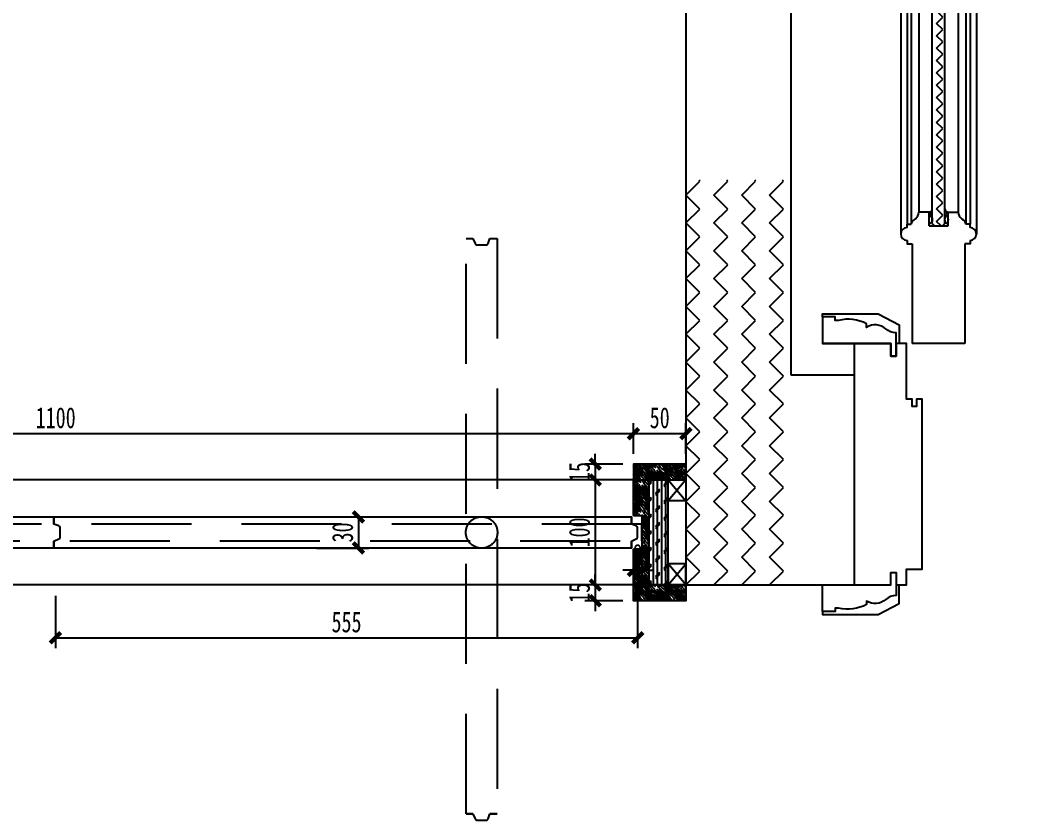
# Model space of a CAD drawing. Header units: millimetres. Extents: x 3111864 to 3154170, y -3068724 to -3044687.
# Drawn here: x 3123105 to 3124055, y -3064101 to -3063339 of the extents above; entities that cross this region are included whole.
import ezdxf

# ---------------------------------------------------------------- set-up
doc = ezdxf.new("R2010")
doc.units = ezdxf.units.MM
doc.header["$LTSCALE"] = 500
doc.header["$MEASUREMENT"] = 0
doc.header["$PDMODE"] = 2
doc.linetypes.add('DASHED', pattern=[19.049999999999997, 12.7, -6.35])
doc.layers.get('0').update_dxf_attribs({"linetype": 'CONTINUOUS'})
doc.layers.get('DEFPOINTS').update_dxf_attribs({"linetype": 'CONTINUOUS'})
for name, color, linetype in [('0-bh(填充)', 251, 'CONTINUOUS'), ('A-土建墙（含管井、立管）', 6, 'CONTINUOUS'), ('E-立面填充', 250, 'CONTINUOUS'), ('IDT-DIM-10', 50, 'CONTINUOUS'), ('P-完成面', 3, 'CONTINUOUS'), ('P-活动家具', 146, 'CONTINUOUS'), ('P-门', 2, 'CONTINUOUS'), ('P-门套', 3, 'CONTINUOUS'), ('W-尺寸', 5, 'CONTINUOUS')]:
    doc.layers.add(name, color=color, linetype=linetype)
doc.layers.add('DEFPOINTS(视图框)', color=250, linetype='CONTINUOUS', plot=False)
doc.styles.add('DIM', font='SimSun.ttf', dxfattribs={"width": 0.7})
doc.dimstyles.new('10', dxfattribs={"dimscale": 10, "dimtxt": 2, "dimasz": 1, "dimexe": 1, "dimexo": 1, "dimgap": 0.5, "dimtad": 1, "dimdec": 0, "dimzin": 0, "dimdsep": 46, "dimtxsty": 'DIM', "dimblk": 'ARCHTICK', "dimcen": 0, "dimclrd": 5, "dimclre": 5, "dimclrt": 35, "dimadec": 0, "dimazin": 0, "dimtfac": 0.5, "dimtdec": 0, "dimtix": 1, "dimtmove": 2, "dimatfit": 2, "dimldrblk": 'A', "dimfxl": 0, "dimtolj": 1, "dimtzin": 0, "dimlwd": -1, "dimlwe": -1, "dimarcsym": 0})

# ---------------------------------------------------------------- blocks, each defined once
blk = doc.blocks.new('A$C5B34438C')
at = {"layer": 'P-门'}
h = blk.add_hatch(dxfattribs=at)
h.set_pattern_fill('ZIGZAG', color=251, scale=66.66666666666666, angle=-225, style=0)
h.set_pattern_definition([(314.9999999999999, (103.9268212300667, 78.85871852540004), (11.78511301977579, -3.090105832729912e-15), [8.333333333333332, -8.333333333333332]), (44.99999999999995, (109.8193777400011, 72.96616201546567), (3.090105832729912e-15, 11.78511301977579), [8.333333333333332, -8.333333333333332])])
h.paths.add_polyline_path([(678.0689670814318, 69.6416981255461), (678.0689670814318, 81.6416981255461), (111.986853682989, 81.64169812553155), (111.986853682989, 69.64169812553155)])
h = blk.add_hatch(dxfattribs=at)
h.set_pattern_fill('AR-SAND', color=251, scale=0.01, style=0)
h.set_pattern_definition([(37.50000000000001, (117.924436346002, 81.641698125517), (-0.01600031295984046, 0.4894132373293424), [0, -0.38608, 0, -0.4318, 0, -0.41275]), (7.499999999999995, (117.924436346002, 81.641698125517), (0.4495232831380027, 0.7168251005683542), [0, -0.20828, 0, -0.3479799999999999, 0, -0.13335]), (327.5, (117.612016346, 81.641698125517), (0.790992370241458, 0.001437184678545762), [0, -0.127, 0, -0.4572, 0, -0.5969]), (317.5, (117.612016346, 81.641698125517), (0.7635564524722972, 0.2229293232572163), [0, -0.0635, 0, -0.29972, 0, -0.3429])])
h.paths.add_polyline_path([(117.924436346002, 84.64169812553155), (119.0424831331038, 84.57554123055888), (120.3674382930622, 84.29204542959633), (121.1325579784461, 83.94912474334706), (121.4193612820236, 83.7362020612054), (121.5921018864028, 83.54334722389467), (121.7311064169044, 83.14169812553155), (121.6917965618341, 82.9266873322631), (121.5140833320766, 82.6424611453549), (121.2248137613642, 82.39423212362453), (120.8904645245493, 82.20147181687935), (120.4590028123057, 82.02253281661251), (120.1909159690549, 81.93655056149873), (119.8944533523609, 81.85818886452762), (119.5452500811371, 81.78445985520375), (119.3134900298755, 81.74512801466335), (118.9519038281287, 81.69737080528284), (118.6142005680158, 81.66652840601455), (117.9867582843872, 81.64169812553155), (128.0000232156308, 81.641698125517), (127.0921238729934, 81.78237674036063), (126.2949858813517, 82.17332868624362), (125.878702872069, 82.52037778196973), (125.6140059838217, 82.82320375666313), (125.3784657772921, 83.18312464519113), (125.1701056807069, 83.64592368040758), (125.0633246290381, 84.02867168925877), (125.0148852366401, 84.34345117020712), (125.0000232156308, 84.641698125517)])
h = blk.add_hatch(dxfattribs=at)
h.set_pattern_fill('AR-SAND', color=251, scale=0.01, style=0)
h.set_pattern_definition([(142.5, (672.0756335908227, 81.641698125517), (0.01600031295984046, 0.4894132373293424), [0, -0.38608, 0, -0.4318, 0, -0.41275]), (172.5, (672.0756335908227, 81.641698125517), (-0.4495232831380027, 0.7168251005683542), [0, -0.20828, 0, -0.3479799999999999, 0, -0.13335]), (212.4999999999999, (672.3880535908247, 81.641698125517), (-0.790992370241458, 0.001437184678545762), [0, -0.1269999999999996, 0, -0.4571999999999993, 0, -0.5968999999999985]), (222.4999999999999, (672.3880535908247, 81.641698125517), (-0.7635564524722972, 0.2229293232572163), [0, -0.06349999999999999, 0, -0.2997199999999999, 0, -0.3428999999999999])])
h.paths.add_polyline_path([(672.0756335908227, 84.64169812553155), (670.9575868037209, 84.57554123055888), (669.6326316437626, 84.29204542959633), (668.8675119583786, 83.94912474334706), (668.5807086548011, 83.7362020612054), (668.4079680504219, 83.54334722389467), (668.2689635199204, 83.14169812553155), (668.3082733749907, 82.9266873322631), (668.4859866047482, 82.6424611453549), (668.7752561754605, 82.39423212362453), (669.1096054122754, 82.20147181687935), (669.541067124519, 82.02253281661251), (669.8091539677698, 81.93655056149873), (670.1056165844639, 81.85818886452762), (670.4548198556877, 81.78445985520375), (670.6865799069492, 81.74512801466335), (671.048166108696, 81.69737080528284), (671.3858693688089, 81.66652840601455), (672.0133116524376, 81.64169812553155), (662.0000467211939, 81.641698125517), (662.9079460638313, 81.78237674036063), (663.705084055473, 82.17332868624362), (664.1213670647558, 82.52037778196973), (664.386063953003, 82.82320375666313), (664.6216041595326, 83.18312464519113), (664.8299642561178, 83.64592368040758), (664.9367453077866, 84.02867168925877), (664.9851847001846, 84.34345117020712), (665.0000467211939, 84.641698125517)])
h = blk.add_hatch(dxfattribs=at)
h.set_pattern_fill('AR-SAND', color=251, scale=0.01, style=0)
h.set_pattern_definition([(322.5, (117.924436346002, 69.6416981255461), (-0.01600031295984046, -0.4894132373293424), [0, -0.3860799999999999, 0, -0.4317999999999999, 0, -0.4127499999999999]), (352.4999999999999, (117.924436346002, 69.6416981255461), (0.4495232831380027, -0.7168251005683542), [0, -0.20828, 0, -0.3479799999999999, 0, -0.13335]), (32.50000000000001, (117.612016346, 69.6416981255461), (0.790992370241458, -0.001437184678545762), [0, -0.127, 0, -0.4572, 0, -0.5969]), (42.5, (117.612016346, 69.6416981255461), (0.7635564524722972, -0.2229293232572163), [0, -0.06349999999999996, 0, -0.2997199999999998, 0, -0.3428999999999998])])
h.paths.add_polyline_path([(117.924436346002, 66.64169812553155), (119.0424831331038, 66.70785502050421), (120.3674382930622, 66.99135082146677), (121.1325579784461, 67.33427150771604), (121.4193612820236, 67.54719418985769), (121.5921018864028, 67.74004902716842), (121.7311064169044, 68.14169812553155), (121.6917965618341, 68.3567089188), (121.5140833320766, 68.6409351057082), (121.2248137613642, 68.88916412743856), (120.8904645245493, 69.08192443418375), (120.4590028123057, 69.26086343445058), (120.1909159690549, 69.34684568956436), (119.8944533523609, 69.42520738653548), (119.5452500811371, 69.49893639585935), (119.3134900298755, 69.53826823639974), (118.9519038281287, 69.58602544578025), (118.6142005680158, 69.61686784504855), (117.9867582843872, 69.64169812553155), (128.0000232156308, 69.6416981255461), (127.0921238729934, 69.50101951070246), (126.2949858813517, 69.11006756481947), (125.878702872069, 68.76301846909337), (125.6140059838217, 68.46019249439996), (125.3784657772921, 68.10027160587197), (125.1701056807069, 67.63747257065552), (125.0633246290381, 67.25472456180432), (125.0148852366401, 66.93994508085598), (125.0000232156308, 66.6416981255461)])
h = blk.add_hatch(dxfattribs=at)
h.set_pattern_fill('AR-SAND', color=251, scale=0.01, style=0)
h.set_pattern_definition([(217.5, (672.0756335908227, 69.6416981255461), (0.01600031295984046, -0.4894132373293424), [0, -0.38608, 0, -0.4318, 0, -0.41275]), (187.5, (672.0756335908227, 69.6416981255461), (-0.4495232831380027, -0.7168251005683542), [0, -0.20828, 0, -0.34798, 0, -0.13335]), (147.5, (672.3880535908247, 69.6416981255461), (-0.790992370241458, -0.001437184678545762), [0, -0.1269999999999999, 0, -0.4571999999999999, 0, -0.5968999999999998]), (137.5, (672.3880535908247, 69.6416981255461), (-0.7635564524722972, -0.2229293232572163), [0, -0.06349999999999999, 0, -0.2997199999999999, 0, -0.3428999999999999])])
h.paths.add_polyline_path([(672.0756335908227, 66.64169812553155), (670.9575868037209, 66.70785502050421), (669.6326316437626, 66.99135082146677), (668.8675119583786, 67.33427150771604), (668.5807086548011, 67.54719418985769), (668.4079680504219, 67.74004902716842), (668.2689635199204, 68.14169812553155), (668.3082733749907, 68.3567089188), (668.4859866047482, 68.6409351057082), (668.7752561754605, 68.88916412743856), (669.1096054122754, 69.08192443418375), (669.541067124519, 69.26086343445058), (669.8091539677698, 69.34684568956436), (670.1056165844639, 69.42520738653548), (670.4548198556877, 69.49893639585935), (670.6865799069492, 69.53826823639974), (671.048166108696, 69.58602544578025), (671.3858693688089, 69.61686784504855), (672.0133116524376, 69.64169812553155), (662.0000467211939, 69.6416981255461), (662.9079460638313, 69.50101951070246), (663.705084055473, 69.11006756481947), (664.1213670647558, 68.76301846909337), (664.386063953003, 68.46019249439996), (664.6216041595326, 68.10027160587197), (664.8299642561178, 67.63747257065552), (664.9367453077866, 67.25472456180432), (664.9851847001846, 66.93994508085598), (665.0000467211939, 66.6416981255461)])
at = {"layer": 'P-门', "color": 1}
for p, q in [((639.7047154303, 151.2833895960066, -2.241317275289874e-08), (639.7047154303, 128.3864954986639, -2.241317275289874e-08)), ((749.5685270424001, 151.2833895960066, -2.241317275289874e-08), (639.7047154303, 151.2833895960066, -2.241317275289874e-08)), ((749.5685270424001, 151.2833895960066, -2.241317275289874e-08), (749.5685270424001, 106.0328722872946, -2.241317275289874e-08)), ((725.5685270424001, 128.3864954986639, -2.241317275289874e-08), (639.7047154303, 128.3864954986639, -2.241317275289874e-08)), ((725.5685270424001, 128.3864954986639, -2.241317275289874e-08), (725.5685270424001, 106.0328722872655, -2.241317275289874e-08)), ((701.4805054957978, 106.0328722872655, -2.241317275289874e-08), (701.4805054957978, 100.6328722962207, -2.241317275289874e-08)), ((773.5195645237982, 106.0328722872655, -2.241317275289874e-08), (701.4805054957978, 106.0328722872655, -2.241317275289874e-08)), ((773.5195645237982, 106.0328722872655, -2.241317275289874e-08), (773.5195645237982, 100.6328722962207, -2.241317275289874e-08)), ((114.1711028556019, 81.64169812553155, -4.46867751767879e-08), (111.9311028553784, 79.50317226340121, -4.482625599999997e-08)), ((114.1711028555874, 81.64169812553155, -1.577282501859134e-07), (675.8289670812228, 81.64169812553155, -4.46867751767879e-08)), ((675.8289670812228, 81.64169812553155, -4.46867751767879e-08), (678.0689670814463, 79.50317226340121, -4.482625599999997e-08)), ((114.1711028556019, 69.64169812553155, -4.46867751767879e-08), (111.9311028553784, 71.78022398766188, -4.482625599999997e-08)), ((114.1711028556165, 69.64169812553155, -1.577282501859134e-07), (675.8289670812228, 69.64169812553155, -4.46867751767879e-08)), ((675.8289670812228, 69.64169812553155, -4.46867751767879e-08), (678.0689670814463, 71.78022398766188, -4.482625599999997e-08)), ((701.4805054957978, 45.2505239637976, -2.241317275289874e-08), (701.4805054957978, 50.65052395484236, -2.241317275289874e-08)), ((773.5195645237982, 45.2505239637976, -2.241317275289874e-08), (773.5195645237982, 50.65052395484236, -2.241317275289874e-08)), ((773.5195645237982, 45.2505239637976, -2.241317275289874e-08), (701.4805054957978, 45.2505239637976, -2.241317275289874e-08)), ((725.5685270424001, 22.89690075239923, -2.241317275289874e-08), (725.5685270424001, 45.2505239637976, -2.241317275289874e-08)), ((749.5685270424001, 6.655056495219469e-06, -2.241317275289874e-08), (749.5685270424001, 45.2505239637685, -2.241317275289874e-08)), ((639.7047154303, 6.655056495219469e-06, -2.241317275289874e-08), (639.7047154303, 22.89690075239923, -2.241317275289874e-08)), ((725.5685270424001, 22.89690075239923, -2.241317275289874e-08), (639.7047154303, 22.89690075239923, -2.241317275289874e-08)), ((749.5685270424001, 6.655056495219469e-06, -2.241317275289874e-08), (639.7047154303, 6.655056495219469e-06, -2.241317275289874e-08))]:
    blk.add_line(p, q, dxfattribs=at)
at = {"layer": 'P-门'}
for p, q in [((686.2500467198261, 111.6328720797028, -4.482625599999997e-08), (103.7500232169987, 111.6328720797028, -4.482625599999997e-08)), ((110.5000232834573, 105.6328720797173, -4.482625599999997e-08), (113.7500232156308, 105.6328720797173, -4.482625599999997e-08)), ((113.7500232156308, 105.6328720797173, -4.482625599999997e-08), (113.7500232156308, 101.6328720797173, -4.482625599999997e-08)), ((679.5000466519996, 105.6328720797173, -4.482625599999997e-08), (676.2500467198261, 105.6328720797173, -4.482625599999997e-08)), ((676.2500467198261, 105.6328720797173, -4.482625599999997e-08), (676.2500467198261, 101.6328720797173, -4.482625599999997e-08)), ((95.00002321563079, 100.6328720800957, -2.706302443457147e-07), (2.103994484059513e-05, 100.6328720837482, -2.549684399999998e-09)), ((2.104009035974741e-05, 50.65052416779508, -2.54967829252835e-09), (2.103994484059513e-05, 100.6328720837482, 4.4643163391e-06)), ((790.0513950032182, 100.6328720498277, -2.5141861605e-06), (695.0000467134814, 100.632872076545, -5.345323857146008e-07)), ((789.0513950032182, 50.64168447995326, -2.4961936502e-06), (790.0513950032182, 100.632872049915, -2.5055514049e-06)), ((95.00002321564534, 50.65052417134575, -2.706302443718268e-07), (2.103994484059513e-05, 50.65052416780964, -2.549684399999998e-09)), ((113.7500232156308, 45.65052417134575, -2.706302443718268e-07), (113.7500232156308, 49.65052417134575, -2.706302443718268e-07)), ((676.2500467198261, 45.64168129004247, -4.482625599999997e-08), (676.2500467198261, 49.64168129004247, -4.482625599999997e-08)), ((789.0513950032182, 50.65052420170105, -2.5141861605e-06), (695.0000467198261, 50.64253115039901, -2.821475348915048e-07)), ((686.2500467198261, 39.64168129005702, -4.482625599999997e-08), (103.7500232169987, 39.64168129005702, -4.482625599999997e-08)), ((110.5000232834427, 45.65052417134575, -2.706302443718268e-07), (113.7500232156308, 45.65052417134575, -2.706302443718268e-07)), ((679.5000466519996, 45.64168129004247, -4.482625599999997e-08), (676.2500467198261, 45.64168129004247, -4.482625599999997e-08))]:
    blk.add_line(p, q, dxfattribs=at)
at = {"layer": 'P-门', "color": 251}
for p, q in [((676.2500467198261, 105.6328720797173, -4.482625599999997e-08), (113.7500232156308, 105.6328720797173, -4.482625599999997e-08)), ((676.2500467198261, 101.6328720797319, -4.482625599999997e-08), (113.7500232156308, 101.6328720797319, -4.482625599999997e-08)), ((665.000046719797, 94.42092660677736, -4.482625599999997e-08), (125.0000232207531, 94.42092660677736, -4.482625599999997e-08)), ((676.2500467198261, 49.64168129004247, -4.482625599999997e-08), (113.7500232156308, 49.64168129002792, -4.482625599999997e-08)), ((665.000046719797, 56.85362676298246, -4.482625599999997e-08), (125.0000232207531, 56.85362676298246, -4.482625599999997e-08)), ((676.2500467198261, 45.64168129004247, -4.482625599999997e-08), (113.7500232156308, 45.64168129004247, -4.482625599999997e-08))]:
    blk.add_line(p, q, dxfattribs=at)
at = {"layer": 'P-门'}
for points, elevation in [([(98.00002321563079, 105.6328720797173), (95.00002321563079, 105.6328720797173), (95.00002321563079, 100.6328720797173)], -4.482625599999997e-08), ([(692.0000467198261, 105.6328720797173), (695.0000467198261, 105.6328720797173), (695.0000467134814, 100.6328720797173)], -4.482625599999997e-08), ([(111.9311028553784, 84.64169812553155), (125.0000232156308, 84.64169812553155), (125.0000232156599, 94.42092660698108)], -4.482625599999997e-08), ([(678.0689670814463, 84.64169812553155), (665.0000467211939, 84.64169812553155), (665.000046719797, 94.42092660698108)], -4.482625599999997e-08), ([(111.9311028553784, 84.64169812553155), (111.9311028553784, 66.64169812553155)], -4.482625599999997e-08), ([(678.0689670814463, 84.64169812553155), (678.0689670814463, 66.64169812553155)], -4.482625599999997e-08), ([(111.9311028553784, 66.64169812553155), (125.0000232156308, 66.64169812553155), (125.0000232156599, 56.86246964408201)], -2.706302443718268e-07), ([(678.0689670814463, 66.64169812553155), (665.0000467198261, 66.64169812553155), (665.000046719797, 56.85362676277873)], -4.482625599999997e-08), ([(98.00002321563079, 45.65052417134575), (95.00002321563079, 45.65052417134575), (95.00002321563079, 50.65052417134575)], -2.706302443718268e-07), ([(692.0000467198261, 45.64168129004247), (695.0000467198261, 45.64168129004247), (695.0000467198261, 50.64168129004247)], -4.482625599999997e-08)]:
    blk.add_lwpolyline(points, dxfattribs=dict(at, elevation=elevation))
for centre, radius, start, end in [((104.2500232156308, 105.3776637463743, -4.482625599999997e-08), 6.255208333333729, 2.338278630780417, 177.6617213441935), ((685.7500467198261, 105.3776637463743, -4.482625599999997e-08), 6.255208333333729, 2.338278655806507, 177.6617213692196), ((113.3080525916885, 96.50314310040267, -4.482625599999997e-08), 5.14873357572751, 36.44286224368542, 85.07563288349951), ((200.0524427386699, 155.4885198118427, -4.482625599999997e-08), 99.75466131199964, 214.1003943903052, 215.5970505600948), ((125.3303412501991, 102.7072091927257, -4.482625599999997e-08), 8.292863745096879, 219.5813817666027, 267.7172135436019), ((664.6697286852577, 102.7072091927257, -4.482625599999997e-08), 8.292863745096879, 272.2827864563981, 320.4186182333974), ((589.9476271967869, 155.4885198118427, -4.482625599999997e-08), 99.75466131199964, 324.4029494399052, 325.8996056096948), ((676.6920173437684, 96.50314310040267, -4.482625599999997e-08), 5.14873357572751, 94.92436711650048, 143.5571377563146), ((128.0000232156308, 84.641698125517, -4.482625599999997e-08), 3.000000000000002, 180, 270), ((662.0000467211939, 84.641698125517, -4.482625599999997e-08), 3.000000000000002, 270, 0), ((128.0000232156308, 66.6416981255461, -4.482625599999997e-08), 3.000000000000002, 90, 180), ((662.0000467211939, 66.6416981255461, -4.482625599999997e-08), 3.000000000000002, 0, 90), ((113.3080525916885, 54.78025315066043, -2.706302443718268e-07), 5.14873357572751, 274.9243671165005, 323.5571377563146), ((200.0524427386699, -4.205123560779612, -2.706302443718268e-07), 99.75466131199964, 144.4029494399052, 145.8996056096948), ((125.3303412501991, 48.57618705833738, -2.706302443718268e-07), 8.292863745096879, 92.28278645639814, 140.4186182333973), ((664.6697286852577, 48.5673441770341, -4.482625599999997e-08), 8.292863745096879, 39.58138176660268, 87.71721354360187), ((589.9476271967869, -4.213966442082892, -4.482625599999997e-08), 99.75466131199964, 34.10039439030517, 35.59705056009482), ((676.6920173437684, 54.77141026935715, -4.482625599999997e-08), 5.14873357572751, 216.4428622436854, 265.0756328834995), ((104.2500232156308, 45.90573250468879, -2.706302443718268e-07), 6.255208333333729, 182.3382786558065, 357.6617213692196), ((685.7500467198261, 45.8968896233855, -4.482625599999997e-08), 6.255208333333729, 182.3382786307804, 357.6617213441935)]:
    blk.add_arc(centre, radius, start, end, dxfattribs=at)
for centre, major_axis, ratio in [((117.924436346002, 83.14169812553155, -1.012772530929567e-07), (3.806670070902328, 2.330913158870281e-16), 0.3940451817628743), ((117.924436346002, 68.14102570772229, -2.706302443718268e-07), (3.806670070902328, -2.330913158870281e-16), 0.3938685397642949)]:
    blk.add_ellipse(centre, major_axis=major_axis, ratio=ratio, dxfattribs=at)
at = {"layer": 'P-门', "extrusion": (0, 0, -1)}
for centre, major_axis, ratio in [((672.0756335908227, 83.14169812553155, -1.012772530929567e-07), (-3.806670070902328, 2.330913158870281e-16), 0.3940451817628743), ((672.0756335908227, 68.14102570772229, -2.706302443718268e-07), (-3.806670070902328, -2.330913158870281e-16), 0.3938685397642949)]:
    blk.add_ellipse(centre, major_axis=major_axis, ratio=ratio, dxfattribs=at)
blk = doc.blocks.new('sdsdggh11')
at = {"layer": 'P-门套', "color": 251}
for points, elevation in [([(162583.8595658442, -78551.36451821214), (162580.8595658442, -78551.36453350303), (162580.8595658442, -78604.36464719255), (162591.4229857136, -78624.36464719255), (162609.1652120663, -78624.36464719255)], -2.083000710976635e-08), ([(162864.4708214295, -78551.36458002943), (162867.4708214295, -78551.36459532032), (162867.4708214295, -78604.36470900984), (162856.90740156, -78624.36470900984), (162839.1651752074, -78624.36470900984)], -1.113306980488309e-08)]:
    blk.add_lwpolyline(points, dxfattribs=dict(at, elevation=elevation))
at = {"layer": 'P-门套'}
for points, elevation in [([(162609.164981662, -78621.36464719255), (162599.1652528413, -78621.36464719255, 0.1678769547763078), (162595.3974361819, -78611.7201737101, -0.3331687562012394), (162593.8457426761, -78593.36464719255), (162590.5124093433, -78593.36464719255, -0.1806352758183589), (162587.1928991773, -78566.69798052592), (162587.1928991773, -78563.36464719263), (162583.8595658442, -78563.36464719263), (162583.8595658442, -78551.36451821214), (162609.1648960532, -78551.36451821214), (162609.1652120663, -78616.36464719255), (162621.1652528413, -78616.36464719255), (162621.1652528413, -78621.36464719255), (162609.1652528413, -78621.36464719255), (162599.1652528413, -78621.36464719255)], -2.083000710976635e-08), ([(162839.1654056117, -78621.36470900984), (162849.1651344324, -78621.36470900984, -0.1678769547763078), (162852.9329510918, -78611.72023552739, 0.3331687562012394), (162854.4846445976, -78593.36470900984), (162857.8179779304, -78593.36470900984, 0.1806352758183589), (162861.1374880964, -78566.69804234321), (162861.1374880964, -78563.36470900993), (162864.4708214295, -78563.36470900993), (162864.4708214295, -78551.36458002943), (162839.1654912205, -78551.36458002943), (162839.1651752074, -78616.36470900984), (162827.1651344324, -78616.36470900984), (162827.1651344324, -78621.36470900984), (162839.1651344324, -78621.36470900984), (162849.1651344324, -78621.36470900984)], -1.113306980488309e-08)]:
    blk.add_lwpolyline(points, format="xyb", dxfattribs=dict(at, elevation=elevation))
blk.add_lwpolyline([(162609.1650419058, -78581.36465886235), (162609.1650419058, -78616.36464719255), (162621.1652528413, -78616.36464719255), (162621.1652528413, -78621.36464719255), (162609.1652528413, -78621.36464719255), (162609.1652528413, -78631.36467052855), (162624.1652120663, -78631.36467052855), (162624.1652120663, -78646.36467052854), (162786.1651753311, -78646.36475567451), (162786.1651753311, -78640.86475453658), (162779.1651752981, -78640.86475453661), (162779.1651752981, -78636.8647545366), (162786.1651753311, -78636.86475453661), (162786.1651753311, -78631.36475567451), (162839.1651752074, -78631.36475567451), (162839.1651344324, -78621.36470900984), (162827.1651344324, -78621.36470900984), (162827.1651344324, -78616.36470900984), (162839.1651752071, -78616.3647673508), (162839.1651752071, -78581.36474400832), (162609.1652120663, -78581.36465886235)], dxfattribs=at)
blk = doc.blocks.new('A$C7E683432')
at = {"layer": 'IDT-DIM-10', "lineweight": -2, "ltscale": 0.3, "elevation": 2.820511318798395e-09}
for points in [[(29.65451626805589, 547.7948424588103), (23.29684941947926, 547.7948424587521), (20.96611744165421, 552.431102416027, 0.3686040511280223), (19.48484646494035, 553.6948053708329), (10.16955647524446, 553.6948053706874, 0.3686040511280169), (8.688285498530604, 552.4311024158233), (7.082648293377133, 547.7948424585193), (-0.0001133277546614408, 547.7948424584611)], [(29.65451626805589, -1.999969011740177), (23.29684941947926, -1.999969011798385), (20.96611744165421, 2.636290945476503, 0.3686040511280223), (19.48484646494035, 3.899993900282425), (10.16955647524446, 3.899993900136906, 0.3686040511280169), (8.688285498530604, 2.636290945272776), (7.082648293377133, -1.999969012031215), (-0.0001133277546614408, -1.999969012089423)]]:
    blk.add_lwpolyline(points, format="xyb", dxfattribs=at)
at = {"layer": 'P-门', "elevation": 2.820511318798395e-09}
for points in [[(7.082648293348029, -1.999969012089423), (-0.0001133277546614408, -1.999969012089423), (-0.0001133277546614408, 547.7948424584611), (7.082648293348029, 547.7948424584611)], [(23.29684941962478, 547.7948424584611), (29.65451626805589, 547.7948424584611), (29.65451626805589, -1.999969012089423), (23.29684941962478, -1.999969012089423)]]:
    blk.add_lwpolyline(points, dxfattribs=at)
blk = doc.blocks.new('A$C57910409')
at = {"layer": 'P-门', "color": 251, "linetype": 'DASHED', "ltscale": 0.015, "elevation": 2.820511318798395e-09}
for points in [[(29.82738622679608, 547.7948500888306), (23.46971937821945, 547.7948500887724), (21.1389874003944, 552.4311100460473, 0.3686040511280223), (19.65771642368054, 553.6948130008532), (10.34242643398466, 553.6948130007077, 0.3686040511280169), (8.861155457270797, 552.4311100458435), (7.255518252117326, 547.7948500885395), (0.172756630985532, 547.7948500884813)], [(29.82738622679608, 3.861828008666635e-05), (23.46971937821945, 3.861822187900543e-05), (21.1389874003944, 4.636298575496767, 0.3686040511280223), (19.65771642368054, 5.900001530302688), (10.34242643398466, 5.900001530157169, 0.3686040511280169), (8.861155457270797, 4.63629857529304), (7.255518252117326, 3.861798904836178e-05), (0.172756630985532, 3.861793084070086e-05)]]:
    blk.add_lwpolyline(points, format="xyb", dxfattribs=at)
for points in [[(7.255518252088223, 3.861793084070086e-05), (0.172756630985532, 3.861793084070086e-05), (0.172756630985532, 547.7948500884813), (7.255518252088223, 547.7948500884813)], [(23.46971937836497, 547.7948500884813), (29.82738622679608, 547.7948500884813), (29.82738622679608, 3.861793084070086e-05), (23.46971937836497, 3.861793084070086e-05)]]:
    blk.add_lwpolyline(points, dxfattribs=at)
at = {"layer": 'P-门', "color": 251, "linetype": 'DASHED', "ltscale": 0.015}
blk.add_circle((15.0000714288326, 279.7974072655052, 2.820511318798395e-09), 15, dxfattribs=at)
blk = doc.blocks.new('_ArchTick')
at = {"color": 0, "linetype": 'ByBlock', "const_width": 0.4}
blk.add_lwpolyline([(-0.5, -0.5), (0.5, 0.5)], dxfattribs=at)
blk = doc.blocks.new('*D1440')
at = {"layer": 'DEFPOINTS', "color": 0, "ltscale": 100}
for p in [(3123689.17179393, -3063732.611800511), (3122589.172551067, -3063761.725998749, 2.820511318798395e-09), (3123689.17179393, -3063761.725998749)]:
    blk.add_point(p, dxfattribs=at)
at = {"layer": 'W-尺寸', "color": 5, "ltscale": 100}
for p, q in [((3122589.172551067, -3063751.725998749), (3122589.172551067, -3063722.611800511)), ((3123689.17179393, -3063751.725998749), (3123689.17179393, -3063722.611800511)), ((3122589.172551067, -3063732.611800511), (3123689.17179393, -3063732.611800511))]:
    blk.add_line(p, q, dxfattribs=at)
at = {"layer": 'W-尺寸', "color": 5, "ltscale": 100, "xscale": 10, "yscale": 10, "zscale": 10, "rotation": 180}
blk.add_blockref('_ArchTick', (3122589.172551067, -3063732.611800511), dxfattribs=at)
at = {"layer": 'W-尺寸', "color": 5, "ltscale": 100, "xscale": 10, "yscale": 10, "zscale": 10}
blk.add_blockref('_ArchTick', (3123689.17179393, -3063732.611800511), dxfattribs=at)
at = {"layer": 'W-尺寸', "color": 35, "ltscale": 100, "insert": (3123139.172172498, -3063717.611800511), "char_height": 20, "attachment_point": 5, "style": 'DIM'}
blk.add_mtext('\\A1;1100', dxfattribs=at)
blk = doc.blocks.new('A')
for p, q in [((-1.435067392276323, 1.147654099946521), (-1.089590771724033, 1.437450103912851)), ((-1.435067392276323, 1.147654099946521), (-0.3688396396728422, 0)), ((-1.089590771724033, 1.437450103912851), (0, 0)), ((-0.3688396396728422, 3.638e-12), (-2.127066897330223, 0)), ((-1.435067392276323, -1.147654099946521), (-0.3688396396728422, 0)), ((-1.089590771724033, -1.437450103912851), (0, 0)), ((-1.435067392276323, -1.147654099946521), (-1.089590771724033, -1.437450103912851))]:
    blk.add_line(p, q)
for points in [[(-1.435067392276323, 1.147654099946521), (-1.089590771724033, 1.437450103912851), (-0.3688396396728422, 0), (0, 0)], [(-1.435067392276323, -1.147654099946521), (-1.089590771724033, -1.437450103912851), (-0.3688396396728422, 0), (0, 0)]]:
    blk.add_solid(points)
blk = doc.blocks.new('*D1441')
at = {"layer": 'DEFPOINTS', "color": 0, "ltscale": 100}
for p in [(3123739.172172489, -3063732.611800511), (3123689.17179393, -3063761.725998749), (3123739.172172489, -3063761.725998749)]:
    blk.add_point(p, dxfattribs=at)
at = {"layer": 'W-尺寸', "color": 5, "ltscale": 100}
for p, q in [((3123689.17179393, -3063751.725998749), (3123689.17179393, -3063722.611800511)), ((3123739.172172489, -3063751.725998749), (3123739.172172489, -3063722.611800511)), ((3123689.17179393, -3063732.611800511), (3123739.172172489, -3063732.611800511))]:
    blk.add_line(p, q, dxfattribs=at)
at = {"layer": 'W-尺寸', "color": 5, "ltscale": 100, "xscale": 10, "yscale": 10, "zscale": 10, "rotation": 180}
blk.add_blockref('_ArchTick', (3123689.17179393, -3063732.611800511), dxfattribs=at)
at = {"layer": 'W-尺寸', "color": 5, "ltscale": 100, "xscale": 10, "yscale": 10, "zscale": 10}
blk.add_blockref('_ArchTick', (3123739.172172489, -3063732.611800511), dxfattribs=at)
at = {"layer": 'W-尺寸', "color": 35, "ltscale": 100, "insert": (3123714.171983209, -3063717.611800511), "char_height": 20, "attachment_point": 5, "style": 'DIM'}
blk.add_mtext('\\A1;50', dxfattribs=at)
blk = doc.blocks.new('*D1442')
at = {"layer": 'DEFPOINTS', "color": 0, "ltscale": 100}
for p in [(3123689.17179393, -3063761.725998749), (3123652.831324555, -3063776.725998749), (3123689.171793915, -3063776.725998749, 2.820511318750961e-09)]:
    blk.add_point(p, dxfattribs=at)
at = {"layer": 'W-尺寸', "color": 5, "ltscale": 100}
for p, q in [((3123652.831324555, -3063761.725998749), (3123652.831324555, -3063751.725998749)), ((3123679.17179393, -3063761.725998749), (3123642.831324555, -3063761.725998749)), ((3123652.831324555, -3063761.725998749), (3123652.831324555, -3063776.725998749)), ((3123679.171793915, -3063776.725998749), (3123642.831324555, -3063776.725998749)), ((3123652.831324555, -3063776.725998749), (3123652.831324555, -3063786.725998749))]:
    blk.add_line(p, q, dxfattribs=at)
at = {"layer": 'W-尺寸', "color": 5, "ltscale": 100, "xscale": 10, "yscale": 10, "zscale": 10}
for p, rotation in [((3123652.831324555, -3063761.725998749), 270), ((3123652.831324555, -3063776.725998749), 90)]:
    blk.add_blockref('_ArchTick', p, dxfattribs=dict(at, rotation=rotation))
at = {"layer": 'W-尺寸', "color": 35, "ltscale": 100, "insert": (3123637.831324556, -3063769.225998749), "char_height": 20, "attachment_point": 5, "rotation": 90, "style": 'DIM'}
blk.add_mtext('\\A1;15', dxfattribs=at)
blk = doc.blocks.new('*D1443')
at = {"layer": 'DEFPOINTS', "color": 0, "ltscale": 100}
for p in [(3123689.171793915, -3063776.725998749, 2.820511318750961e-09), (3123652.831324555, -3063876.725998749), (3123689.17179393, -3063876.725998749)]:
    blk.add_point(p, dxfattribs=at)
at = {"layer": 'W-尺寸', "color": 5, "ltscale": 100}
for p, q in [((3123679.171793915, -3063776.725998749), (3123642.831324555, -3063776.725998749)), ((3123652.831324555, -3063776.725998749), (3123652.831324555, -3063876.725998749)), ((3123679.17179393, -3063876.725998749), (3123642.831324555, -3063876.725998749))]:
    blk.add_line(p, q, dxfattribs=at)
at = {"layer": 'W-尺寸', "color": 5, "ltscale": 100, "xscale": 10, "yscale": 10, "zscale": 10}
for p, rotation in [((3123652.831324555, -3063776.725998749), 90), ((3123652.831324555, -3063876.725998749), 270)]:
    blk.add_blockref('_ArchTick', p, dxfattribs=dict(at, rotation=rotation))
at = {"layer": 'W-尺寸', "color": 35, "ltscale": 100, "insert": (3123637.831324556, -3063826.725998749), "char_height": 20, "attachment_point": 5, "rotation": 90, "style": 'DIM'}
blk.add_mtext('\\A1;100', dxfattribs=at)
blk = doc.blocks.new('*D1444')
at = {"layer": 'DEFPOINTS', "color": 0, "ltscale": 100}
for p in [(3123689.17179393, -3063876.725998749), (3123652.831324555, -3063891.725998749), (3123689.17179393, -3063891.725998749)]:
    blk.add_point(p, dxfattribs=at)
at = {"layer": 'W-尺寸', "color": 5, "ltscale": 100}
for p, q in [((3123652.831324555, -3063876.725998749), (3123652.831324555, -3063866.725998749)), ((3123679.17179393, -3063876.725998749), (3123642.831324555, -3063876.725998749)), ((3123652.831324555, -3063876.725998749), (3123652.831324555, -3063891.725998749)), ((3123679.17179393, -3063891.725998749), (3123642.831324555, -3063891.725998749)), ((3123652.831324555, -3063891.725998749), (3123652.831324555, -3063901.725998749))]:
    blk.add_line(p, q, dxfattribs=at)
at = {"layer": 'W-尺寸', "color": 5, "ltscale": 100, "xscale": 10, "yscale": 10, "zscale": 10}
for p, rotation in [((3123652.831324555, -3063876.725998749), 270), ((3123652.831324555, -3063891.725998749), 90)]:
    blk.add_blockref('_ArchTick', p, dxfattribs=dict(at, rotation=rotation))
at = {"layer": 'W-尺寸', "color": 35, "ltscale": 100, "insert": (3123637.831324556, -3063884.225998749), "char_height": 20, "attachment_point": 5, "rotation": 90, "style": 'DIM'}
blk.add_mtext('\\A1;15', dxfattribs=at)
blk = doc.blocks.new('*D1445')
at = {"layer": 'DEFPOINTS', "color": 0, "ltscale": 100}
for p in [(3123345.899167077, -3063811.898683952, 2.820511318798395e-09), (3123345.899167077, -3063841.553313547, 2.820511318798395e-09), (3123427.372122375, -3063841.553313547)]:
    blk.add_point(p, dxfattribs=at)
at = {"layer": 'W-尺寸', "color": 5, "ltscale": 100}
for p, q in [((3123387.372122375, -3063811.898683952), (3123437.372122375, -3063811.898683952)), ((3123427.372122375, -3063811.898683952), (3123427.372122375, -3063841.553313547)), ((3123387.372122375, -3063841.553313547), (3123437.372122375, -3063841.553313547))]:
    blk.add_line(p, q, dxfattribs=at)
at = {"layer": 'W-尺寸', "color": 5, "ltscale": 100, "xscale": 10, "yscale": 10, "zscale": 10}
for p, rotation in [((3123427.372122375, -3063811.898683952), 90), ((3123427.372122375, -3063841.553313547), 270)]:
    blk.add_blockref('_ArchTick', p, dxfattribs=dict(at, rotation=rotation))
at = {"layer": 'W-尺寸', "color": 35, "ltscale": 100, "insert": (3123412.372122376, -3063826.725998749), "char_height": 20, "attachment_point": 5, "rotation": 90, "style": 'DIM'}
blk.add_mtext('\\A1;30', dxfattribs=at)
blk = doc.blocks.new('*D1446')
at = {"layer": 'DEFPOINTS', "color": 0, "ltscale": 100}
for p in [(3123689.17179393, -3063842.725998749, 2.820511318798395e-09), (3123697.17179393, -3063842.725998749, 2.820511318798395e-09), (3123697.17179393, -3063862.797725311)]:
    blk.add_point(p, dxfattribs=at)
at = {"layer": 'DEFPOINTS(视图框)', "color": 5, "ltscale": 100}
for p, q in [((3123689.17179393, -3063852.725998749), (3123689.17179393, -3063872.797725311)), ((3123697.17179393, -3063852.725998749), (3123697.17179393, -3063872.797725311)), ((3123689.17179393, -3063862.797725311), (3123679.17179393, -3063862.797725311)), ((3123689.17179393, -3063862.797725311), (3123697.17179393, -3063862.797725311)), ((3123697.17179393, -3063862.797725311), (3123707.17179393, -3063862.797725311))]:
    blk.add_line(p, q, dxfattribs=at)
at = {"layer": 'DEFPOINTS(视图框)', "color": 5, "ltscale": 100, "xscale": 10, "yscale": 10, "zscale": 10}
blk.add_blockref('_ArchTick', (3123689.17179393, -3063862.797725311), dxfattribs=at)
at = {"layer": 'DEFPOINTS(视图框)', "color": 5, "ltscale": 100, "xscale": 10, "yscale": 10, "zscale": 10, "rotation": 180}
blk.add_blockref('_ArchTick', (3123697.17179393, -3063862.797725311), dxfattribs=at)
at = {"layer": 'DEFPOINTS(视图框)', "color": 35, "ltscale": 100, "insert": (3123693.17179393, -3063847.797725311), "char_height": 20, "attachment_point": 5, "style": 'DIM'}
blk.add_mtext('\\A1;8', dxfattribs=at)
blk = doc.blocks.new('*D1447')
at = {"layer": 'DEFPOINTS', "color": 0, "ltscale": 100}
for p in [(3123138.967362538, -3063826.725998749, 5.641022637596789e-09), (3123693.171793929, -3063826.725998749, 2.820511318798395e-09), (3123693.171793929, -3063927.002237361, 2.820511318798395e-09)]:
    blk.add_point(p, dxfattribs=at)
at = {"layer": 'W-尺寸', "color": 5, "ltscale": 100}
for p, q in [((3123138.967362538, -3063887.002237361, 2.820511318798395e-09), (3123138.967362538, -3063937.002237361, 2.820511318798395e-09)), ((3123693.171793929, -3063887.002237361, 2.820511318798395e-09), (3123693.171793929, -3063937.002237361, 2.820511318798395e-09)), ((3123138.967362538, -3063927.002237361, 2.820511318798395e-09), (3123693.171793929, -3063927.002237361, 2.820511318798395e-09))]:
    blk.add_line(p, q, dxfattribs=at)
at = {"layer": 'W-尺寸', "color": 5, "ltscale": 100, "xscale": 10, "yscale": 10, "zscale": 10, "rotation": 180}
blk.add_blockref('_ArchTick', (3123138.967362538, -3063927.002237361, 2.820511318798395e-09), dxfattribs=at)
at = {"layer": 'W-尺寸', "color": 5, "ltscale": 100, "xscale": 10, "yscale": 10, "zscale": 10}
blk.add_blockref('_ArchTick', (3123693.171793929, -3063927.002237361, 2.820511318798395e-09), dxfattribs=at)
at = {"layer": 'W-尺寸', "color": 35, "ltscale": 100, "insert": (3123416.069578233, -3063912.002237361, 2.820511318798395e-09), "char_height": 20, "attachment_point": 5, "style": 'DIM'}
blk.add_mtext('\\A1;555', dxfattribs=at)

msp = doc.modelspace()

# ---------------------------------------------------------------- hatches: boundary and pattern name
at = {"ltscale": 2}
h = msp.add_hatch(dxfattribs=at)
h.set_pattern_fill('CORK', color=251, scale=5, angle=90, style=0)
h.set_pattern_definition([(90, (3123704.17179393, -3063876.725998749), (-3.96875, 2.430158492058029e-16), []), (225, (3123706.15616893, -3063874.741623749), (7.937503428522881, -7.937503428522883), [5.612662500000001, -5.612662500000001]), (225, (3123706.15616893, -3063873.749436249), (7.937503428522881, -7.937503428522883), [5.612662500000001, -5.612662500000001]), (225, (3123706.15616893, -3063872.757248749), (7.937503428522881, -7.937503428522883), [5.612662500000001, -5.612662500000001])])
h.paths.add_polyline_path([(3123722.17179393, -3063776.725998782), (3123704.17179393, -3063776.725998764), (3123704.17179393, -3063876.725998749), (3123722.17179393, -3063876.725998749), (3123722.17179393, -3063856.725998717)])
at = {"layer": '0-bh(填充)', "ltscale": 100}
h = msp.add_hatch(dxfattribs=at)
h.set_pattern_fill('FB木纹中SC300', color=251, scale=5, angle=135, style=0, pattern_type=2)
h.set_pattern_definition([(135, (3123698.592918633, -3064768.825113777), (-14.14213562373095, -14.14213562373095), [4, -6, 2, -8]), (135, (3123688.339870306, -3064759.279172231), (-14.14213562373095, -14.14213562373095), [4, -16]), (135, (3123689.046977087, -3064761.400492575), (-14.14213562373095, -14.14213562373095), [2, -18]), (135, (3123696.47159829, -3064769.532220558), (-14.14213562373095, -14.14213562373095), [1, -14, 1, -4]), (135, (3123690.81474404, -3064765.289579871), (-14.14213562373095, -14.14213562373095), [4, -6, 1, -9]), (135, (3123693.996724556, -3064769.178667168), (-14.14213562373095, -14.14213562373095), [3, -17]), (135, (3123690.107637259, -3064765.996686652), (-14.14213562373095, -14.14213562373095), [6, -14]), (135, (3123693.996724556, -3064770.59288073), (-14.14213562373095, -14.14213562373095), [4, -16]), (135, (3123687.986316916, -3064765.289579871), (-14.14213562373095, -14.14213562373095), [10, -10]), (135, (3123691.521850822, -3064770.239327339), (-14.14213562373095, -14.14213562373095), [2, -6, 4, -8]), (135, (3123681.268802494, -3064760.693385793), (-14.14213562373095, -14.14213562373095), [4, -16]), (135, (3123683.743676228, -3064763.875366309), (-14.14213562373095, -14.14213562373095), [2, -18]), (135, (3123686.218549963, -3064767.057346824), (-14.14213562373095, -14.14213562373095), [2, -18]), (135, (3123692.936064384, -3064774.481968027), (-14.14213562373095, -14.14213562373095), [4, -16]), (135, (3123685.511443181, -3064767.764453605), (-14.14213562373095, -14.14213562373095), [4, -16]), (135, (3123684.8043364, -3064768.471560386), (-14.14213562373095, -14.14213562373095), [4, -4, 4, -8]), (135, (3123686.925656744, -3064772.007094292), (-14.14213562373095, -14.14213562373095), [2, -10, 4, -4]), (135, (3123683.743676228, -3064769.532220558), (-14.14213562373095, -14.14213562373095), [6, -14]), (135, (3123683.036569447, -3064770.239327339), (-14.14213562373095, -14.14213562373095), [4, -16]), (135, (3123688.339870306, -3064776.24973498), (-14.14213562373095, -14.14213562373095), [6, -8, 2, -4]), (135, (3123687.632763525, -3064776.956841761), (-14.14213562373095, -14.14213562373095), [10, -10]), (135, (3123678.79392876, -3064768.825113777), (-14.14213562373095, -14.14213562373095), [2, -18]), (135, (3123682.683016057, -3064773.421307855), (-14.14213562373095, -14.14213562373095), [4, -16]), (135, (3123685.157889791, -3064776.60328837), (-14.14213562373095, -14.14213562373095), [2, -8, 2, -8]), (135, (3123686.218549963, -3064778.371055323), (-14.14213562373095, -14.14213562373095), [2, -6, 4, -8]), (135, (3123683.036569447, -3064775.896181589), (-14.14213562373095, -14.14213562373095), [2, -10, 2, -6]), (135, (3123679.854588932, -3064773.421307855), (-14.14213562373095, -14.14213562373095), [6, -14]), (135, (3123684.8043364, -3064779.785268886), (-14.14213562373095, -14.14213562373095), [4, -16]), (135, (3123677.379715198, -3064773.067754464), (-14.14213562373095, -14.14213562373095), [2, -18]), (135, (3123674.197734682, -3064770.59288073), (-14.14213562373095, -14.14213562373095), [2, -18]), (149.03624347, (3123687.632763525, -3064759.986279012), (-14.14213562281019, 14.14213562384457), [2.06, -80.40211052000001]), (149.03624347, (3123683.036569447, -3064761.754045965), (-14.14213562281019, 14.14213562384457), [2.06, -80.40211052000001]), (149.03624347, (3123675.965501635, -3064771.653540902), (-14.14213562281019, 14.14213562384457), [2.06, -80.40211052000001]), (149.03624347, (3123685.511443181, -3064770.59288073), (-14.14213562281019, 14.14213562384457), [2.06, -80.40211052000001]), (149.03624347, (3123680.561695713, -3064769.885773949), (-14.14213562281019, 14.14213562384457), [2.06, -80.40211052000001]), (149.03624347, (3123680.208142322, -3064767.410900215), (-14.14213562281019, 14.14213562384457), [2.06, -80.40211052000001]), (149.03624347, (3123684.8043364, -3064776.956841761), (-14.14213562281019, 14.14213562384457), [2.06, -80.40211052000001]), (149.03624347, (3123679.854588932, -3064770.59288073), (-14.14213562281019, 14.14213562384457), [2.06, -80.40211052000001]), (149.03624347, (3123682.329462666, -3064762.461152746), (-14.14213562281019, 14.14213562384457), [4.12, -78.34211052]), (149.03624347, (3123682.683016057, -3064764.936026481), (-14.14213562281019, 14.14213562384457), [4.12, -78.34211052]), (149.03624347, (3123681.975909275, -3064765.643133262), (-14.14213562281019, 14.14213562384457), [4.12, -78.34211052]), (300.96375653, (3123690.81474404, -3064765.289579871), (14.14213562384457, -14.14213562281019), [2.06, -4.12, 2.06, -74.22211052]), (300.96375653, (3123691.521850822, -3064770.239327339), (14.14213562384457, -14.14213562281019), [2.06, -80.40211052000001]), (300.96375653, (3123685.157889791, -3064776.60328837), (14.14213562384457, -14.14213562281019), [4.12, -78.34211052]), (329.03624347, (3123688.339870306, -3064759.279172231), (14.14213562281019, -14.14213562384457), [2.06, -80.40211052000001]), (120.96375653, (3123685.511443181, -3064756.450745106), (-14.14213562384457, 14.14213562281019), [2.06, -80.40211052000001]), (120.96375653, (3123684.8043364, -3064765.643133262), (-14.14213562384457, 14.14213562281019), [2.06, -80.40211052000001]), (120.96375653, (3123679.501035541, -3064765.289579871), (-14.14213562384457, 14.14213562281019), [2.06, -80.40211052000001]), (120.96375653, (3123684.097229619, -3064772.007094292), (-14.14213562384457, 14.14213562281019), [2.06, -80.40211052000001]), (120.96375653, (3123683.743676228, -3064775.189074808), (-14.14213562384457, 14.14213562281019), [2.06, -80.40211052000001]), (120.96375653, (3123681.622355885, -3064774.481968027), (-14.14213562384457, 14.14213562281019), [2.06, -80.40211052000001]), (120.96375653, (3123684.097229619, -3064772.007094292), (-14.14213562384457, 14.14213562281019), [2.06, -80.40211052000001]), (120.96375653, (3123677.733268588, -3064769.885773949), (-14.14213562384457, 14.14213562281019), [8.24, -74.22211052]), (120.96375653, (3123695.764491509, -3064768.825113777), (-14.14213562384457, 14.14213562281019), [8.24, -74.22211052]), (120.96375653, (3123693.289617775, -3064768.471560386), (-14.14213562384457, 14.14213562281019), [8.24, -74.22211052]), (120.96375653, (3123691.168297431, -3064767.764453605), (-14.14213562384457, 14.14213562281019), [2.06, -4.12, 4.12, -72.16211052]), (120.96375653, (3123690.107637259, -3064768.825113777), (-14.14213562384457, 14.14213562281019), [4.12, -4.12, 4.12, -70.10211052000001]), (120.96375653, (3123690.107637259, -3064771.653540902), (-14.14213562384457, 14.14213562281019), [8.24, -74.22211052]), (120.96375653, (3123690.46119065, -3064774.128414636), (-14.14213562384457, 14.14213562281019), [8.24, -74.22211052]), (120.96375653, (3123689.754083869, -3064774.835521417), (-14.14213562384457, 14.14213562281019), [8.24, -74.22211052]), (120.96375653, (3123675.611948245, -3064769.178667168), (-14.14213562384457, 14.14213562281019), [2.06, -80.40211052000001]), (120.96376753, (3123672.78352112, -3064769.178667168), (-14.14213833893944, 14.1421329077148), [4.12, -78.34211052]), (120.96376753, (3123681.975909275, -3064776.956841761), (-14.14213833893944, 14.1421329077148), [4.12, -78.34211052]), (120.96375753, (3123695.764491509, -3064765.996686652), (-14.1421358706714, 14.14213537598335), [8.24, -74.22211052]), (120.96375753, (3123677.379715198, -3064767.410900215), (-14.1421358706714, 14.14213537598335), [6.18, -76.28211052]), (120.96375753, (3123677.026161807, -3064764.936026481), (-14.1421358706714, 14.14213537598335), [12.36, -70.10211052000001])])
h.paths.add_polyline_path([(3123739.172172489, -3063876.725998749), (3123689.17179393, -3063876.725998749), (3123689.17179393, -3063891.725998749), (3123739.172172489, -3063891.725998749)])
h.paths.add_polyline_path([(3123704.17179393, -3063776.725998764), (3123689.17179393, -3063776.725998749), (3123689.17179393, -3063810.725998749), (3123697.17179393, -3063810.725998749), (3123697.17179393, -3063842.725998749), (3123689.17179393, -3063842.725998749), (3123689.17179393, -3063876.725998749), (3123704.17179393, -3063876.725998749)])
h.paths.add_polyline_path([(3123739.172172489, -3063761.725998749), (3123689.17179393, -3063761.725998749), (3123689.17179393, -3063776.725998749), (3123739.172172489, -3063776.725998749)])
at = {"layer": 'E-立面填充', "linetype": 'ByBlock', "ltscale": 0.15}
h = msp.add_hatch(dxfattribs=at)
h.set_pattern_fill('纤维材料', color=256, scale=10, angle=45, style=0)
h.set_pattern_definition([(45, (3123739.172172525, -3063876.726001156), (1.77635683940025e-15, 26.51650429449553), [18.75, -18.75]), (135, (3123752.430424673, -3063863.467749008), (-26.51650429449553, 7.105427357601002e-15), [18.75, -18.75])])
h.paths.add_polyline_path([(3123739.172172525, -3063491.368158486), (3123842.846437504, -3063491.368158486), (3123842.846437504, -3063876.726001156), (3123739.172172525, -3063876.726001156)])

# ---------------------------------------------------------------- linework, layer by layer
at = {"color": 146, "ltscale": 100, "elevation": 2.820511318798395e-09}
for points in [[(3123722.17179393, -3063776.725998782), (3123739.172172489, -3063776.725998783), (3123739.172172489, -3063796.725998783), (3123722.17179393, -3063796.725998782)], [(3123722.17179393, -3063876.725998717), (3123739.172172489, -3063876.725998715), (3123739.172172489, -3063856.725998715), (3123722.17179393, -3063856.725998717)]]:
    msp.add_lwpolyline(points, close=True, dxfattribs=at)
for points in [[(3123739.172172489, -3063776.725998798), (3123722.17179393, -3063796.725998782)], [(3123722.171793949, -3063776.725998782), (3123739.172172494, -3063796.725998783)], [(3123739.172172489, -3063876.725998701), (3123722.17179393, -3063856.725998717)], [(3123722.171793949, -3063876.725998717), (3123739.172172494, -3063856.725998715)]]:
    msp.add_lwpolyline(points, dxfattribs=at)
at = {"layer": 'A-土建墙（含管井、立管）', "color": 6}
for p, q in [((3123739.172172638, -3062676.725998957, 4.848958911199943e-08), (3123739.1721725, -3063676.725998752, 2.635030691930378e-08)), ((3123839.172172638, -3062676.725998957, 4.848958911199943e-08), (3123839.1721725, -3063676.725998758, 2.635030691930378e-08)), ((3123739.1721725, -3063676.725998848, 2.635030691719293e-08), (3123739.172172489, -3063876.725998749, 2.820511318798395e-09)), ((3123839.1721725, -3063676.725998848, 2.75054948387675e-07), (3123899.172325373, -3063676.726002551, 2.542491336725569e-07)), ((3123899.172325373, -3063676.726002465, 1.442680082814612e-08), (3123899.172325362, -3063876.726002463, -7.978512306304421e-09)), ((3123739.172172489, -3063876.725998749, 2.820511318799505e-09), (3123899.172325362, -3063876.726002463, -6.854029840250428e-09))]:
    msp.add_line(p, q, dxfattribs=at)
at = {"layer": 'P-完成面', "elevation": 3.293731023263027e-09}
msp.add_lwpolyline([(3123929.031547487, -3063646.725998814), (3123869.1721725, -3063646.725998856), (3123869.1721725, -3063646.725998856), (3123869.1721725, -3063646.725998856)], dxfattribs=at)
at = {"layer": 'P-活动家具', "color": 250, "elevation": 2.820511318798395e-09}
for points in [[(3123689.17179393, -3063776.725998749), (3122589.172551068, -3063776.725998663)], [(3123689.17179393, -3063876.725998749), (3122589.172551062, -3063876.725998749)]]:
    msp.add_lwpolyline(points, dxfattribs=at)
at = {"layer": 'P-门', "color": 251, "linetype": 'DASHED', "ltscale": 0.015}
msp.add_lwpolyline([(3123697.17179393, -3063818.725998749), (3122581.172551067, -3063818.725998749), (3122581.172551067, -3063834.725998749), (3123697.17179393, -3063834.725998749)], close=True, dxfattribs=at)
at = {"layer": 'P-门套'}
for p, q in [((3123689.17179393, -3063810.725998749, 2.820511318798395e-09), (3123689.17179393, -3063776.725998749, 2.820511318798395e-09)), ((3123689.17179393, -3063776.725998749, 2.820511318798395e-09), (3123739.172172495, -3063776.725998798, 2.820511318798395e-09)), ((3123704.17179393, -3063876.72599875, 2.820511318798395e-09), (3123704.17179393, -3063776.725998749, 2.820511318798395e-09)), ((3123722.17179393, -3063876.72599875, 2.820511318798395e-09), (3123722.17179393, -3063776.725998749, 2.820511318798395e-09)), ((3123739.172172495, -3063776.725998798, 2.820511318798395e-09), (3123739.172172489, -3063876.725998749, 2.820511318798395e-09)), ((3123689.17179393, -3063876.725998749, 2.820511318798395e-09), (3123689.17179393, -3063842.725998749, 2.820511318798395e-09)), ((3123739.172172489, -3063876.725998749, 2.820511318798395e-09), (3123689.17179393, -3063876.725998749, 2.820511318798395e-09))]:
    msp.add_line(p, q, dxfattribs=at)
at = {"layer": 'P-门套', "elevation": 2.820511318798395e-09}
for points in [[(3123689.17179393, -3063776.725998749), (3123739.172172489, -3063776.725998749), (3123739.172172489, -3063761.725998749), (3123689.17179393, -3063761.725998749)], [(3123689.17179393, -3063876.725998749), (3123739.172172489, -3063876.725998749), (3123739.172172489, -3063891.725998749), (3123689.17179393, -3063891.725998749)]]:
    msp.add_lwpolyline(points, close=True, dxfattribs=at)
msp.add_lwpolyline([(3123689.17179393, -3063810.725998749), (3123697.17179393, -3063810.725998749), (3123697.17179393, -3063842.725998749), (3123689.17179393, -3063842.725998749)], dxfattribs=at)

# ---------------------------------------------------------------- block references
at = {"color": 0, "ltscale": 0.15, "rotation": 89.99999999999999}
msp.add_blockref('sdsdggh11', (3045317.807592471, -3226485.891342517, 1.442680082814612e-08), dxfattribs=at)
at = {"layer": 'P-门', "rotation": 89.99999999999999}
msp.add_blockref('A$C5B34438C', (3124055.305265111, -3063646.743840287, 5.022979926229153e-06), dxfattribs=at)
at = {"layer": 'P-门', "ltscale": 0.15}
for name, p, rotation in [('A$C57910409', (3123559.66563352, -3063546.928591484), 180), ('A$C7E683432', (3122589.682177088, -3063811.898797279), 270), ('A$C7E683432', (3123139.476988559, -3063811.898797279), 270)]:
    msp.add_blockref(name, p, dxfattribs=dict(at, rotation=rotation))

# ---------------------------------------------------------------- dimensions: what is measured, and where the dimension line sits
at = {"layer": 'DEFPOINTS(视图框)', "color": 251, "ltscale": 100}
dim = msp.add_linear_dim(base=(3123697.17179393, -3063862.797725311), p1=(3123689.17179393, -3063842.725998749, 2.820511318798395e-09), p2=(3123697.17179393, -3063842.725998749, 2.820511318798395e-09), dimstyle='10', dxfattribs=at)
dim.commit()
dim.dimension.update_dxf_attribs({"geometry": '*D1446', "text_midpoint": (3123693.17179393, -3063847.797725311)})
at = {"layer": 'W-尺寸', "color": 251, "ltscale": 100}
for base, p1, p2, picture, middle in [((3123689.17179393, -3063732.611800511), (3122589.172551067, -3063761.725998749, 2.820511318798395e-09), (3123689.17179393, -3063761.725998749), '*D1440', (3123139.172172498, -3063717.611800511)), ((3123739.172172489, -3063732.611800511), (3123689.17179393, -3063761.725998749), (3123739.172172489, -3063761.725998749), '*D1441', (3123714.171983209, -3063717.611800511))]:
    dim = msp.add_linear_dim(base=base, p1=p1, p2=p2, dimstyle='10', dxfattribs=at)
    dim.commit()
    dim.dimension.update_dxf_attribs({"geometry": picture, "text_midpoint": middle})
for base, p1, p2, picture, middle in [((3123652.831324555, -3063776.725998749), (3123689.17179393, -3063761.725998749), (3123689.171793915, -3063776.725998749, 2.820511318750961e-09), '*D1442', (3123637.831324556, -3063769.225998749)), ((3123652.831324555, -3063876.725998749), (3123689.171793915, -3063776.725998749, 2.820511318750961e-09), (3123689.17179393, -3063876.725998749), '*D1443', (3123637.831324556, -3063826.725998749)), ((3123427.372122375, -3063841.553313547), (3123345.899167077, -3063811.898683952, 2.820511318798395e-09), (3123345.899167077, -3063841.553313547, 2.820511318798395e-09), '*D1445', (3123412.372122376, -3063826.725998749)), ((3123652.831324555, -3063891.725998749), (3123689.17179393, -3063876.725998749), (3123689.17179393, -3063891.725998749), '*D1444', (3123637.831324556, -3063884.225998749))]:
    dim = msp.add_linear_dim(base=base, p1=p1, p2=p2, angle=90, dimstyle='10', dxfattribs=at)
    dim.commit()
    dim.dimension.update_dxf_attribs({"geometry": picture, "text_midpoint": middle})
dim = msp.add_linear_dim(base=(3123693.171793929, -3063927.002237361, 2.820511318798395e-09), p1=(3123138.967362538, -3063826.725998749, 5.641022637596789e-09), p2=(3123693.171793929, -3063826.725998749, 2.820511318798395e-09), text='555', dimstyle='10', dxfattribs=at)
dim.commit()
dim.dimension.update_dxf_attribs({"geometry": '*D1447', "text_midpoint": (3123416.069578233, -3063912.002237361, 2.820511318798395e-09)})

doc.saveas('drawing.dxf')
